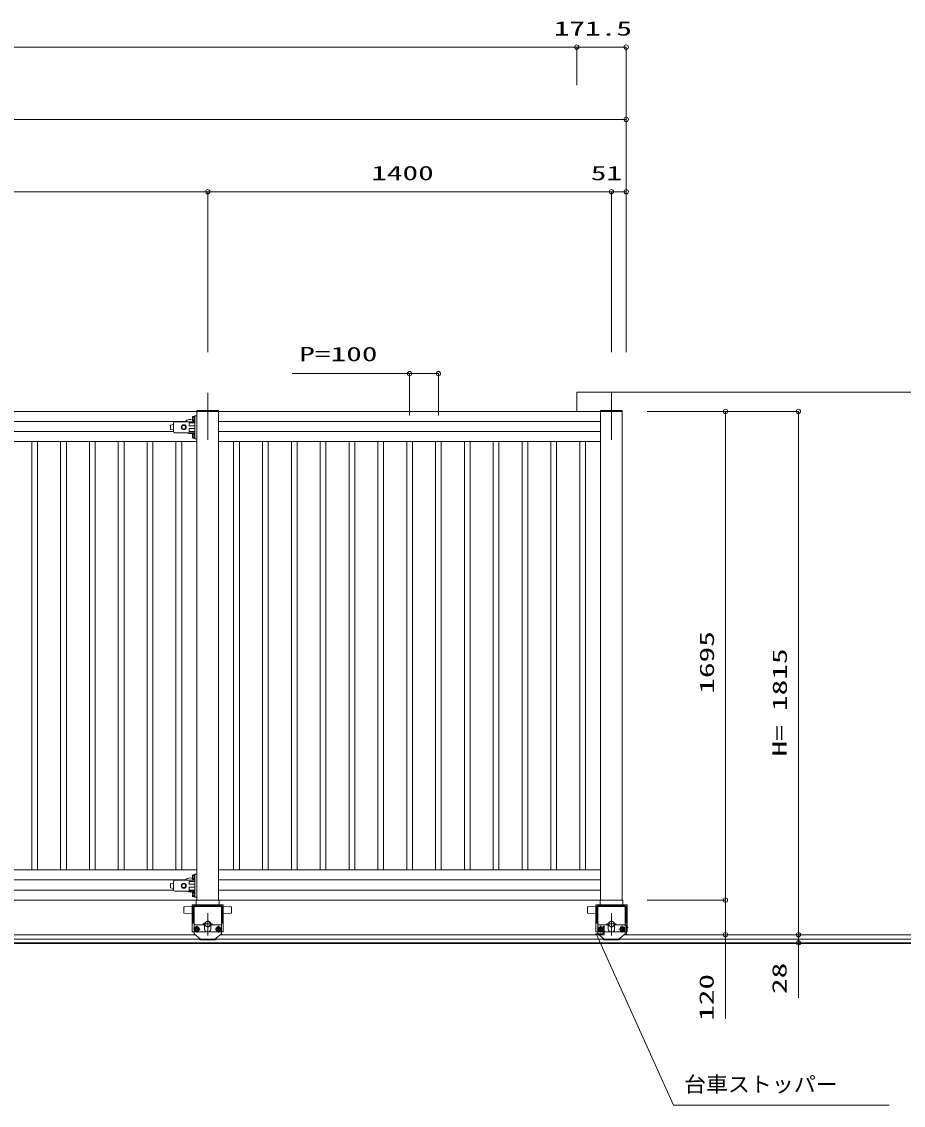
# Model space of a CAD drawing. Units: millimetres, scale not verified. Extents: x -41262 to 41888, y -7064 to 7244.
# Drawn here: x 33726 to 36783, y -831 to 2926 of the extents above; entities that cross this region are included whole.
import ezdxf
from ezdxf.enums import TextEntityAlignment as Align

# ---------------------------------------------------------------- set-up
doc = ezdxf.new("R2010")
doc.units = ezdxf.units.MM
doc.header["$LTSCALE"] = 29
doc.linetypes.add('CHAIN2', pattern=[12, 9, -1, 1, -1])
doc.linetypes.add('DASHED1', pattern=[1.8, 1.2, -0.6])
doc.layers.add('0-0_0', color=7, linetype='Continuous', lineweight=9)
doc.layers.add('0-1_USER1', color=7, linetype='Continuous', lineweight=9)
doc.styles.add('ＭＳ ゴシック', font='')
doc.styles.get('ＭＳ ゴシック').set_extended_font_data('MS Gothic')

msp = doc.modelspace()

# ---------------------------------------------------------------- linework, layer by layer
at = {"layer": '0-0_0'}
for p, q in [((35770.86, 2336.69), (35821.88, 2336.69)), ((35650.36, 1641.04), (35650.36, 1575.04)), ((35650.36, 1641.04), (38259.65, 1641.04)), ((34318.64, 1544.24), (34318.64, 1555.79)), ((34319.71, 1557.71), (34323.97, 1557.71)), ((34319.71, 1553.86), (34323.97, 1553.86)), ((34319.71, 1546.17), (34323.97, 1546.17)), ((34319.71, 1542.32), (34323.97, 1542.32)), ((34323.97, 1558.15), (34323.97, 1557.71)), ((34325.17, 1558.15), (34323.97, 1558.15)), ((34323.97, 1542.32), (34323.97, 1557.71)), ((34323.97, 1554.01), (34326.36, 1554.01)), ((34323.97, 1546.01), (34326.36, 1546.01)), ((34323.97, 1541.88), (34323.97, 1542.32)), ((34323.97, 1541.88), (34325.17, 1541.88)), ((34325.17, 1541.35), (34325.17, 1558.68)), ((34326.36, 1541.35), (34325.17, 1541.35)), ((34326.36, 1560.01), (34333.36, 1560.01)), ((34326.36, 1480.01), (34326.36, 1560.01)), ((34252.49, 1505.01), (32808.36, 1505.01)), ((34252.39, 1528.95), (34242.39, 1527.58)), ((34242.39, 1527.46), (34242.39, 1527.61)), ((34242.39, 1512.33), (34242.39, 1527.46)), ((34242.39, 1525.96), (34242.39, 1524.46)), ((34252.46, 1510.96), (34242.39, 1512.33)), ((34252.39, 1506.01), (34252.39, 1534.01)), ((34252.39, 1528.95), (34252.39, 1511.08)), ((34326.36, 1539.01), (34257.39, 1539.01)), ((34281.39, 1523.77), (34287.89, 1527.52)), ((34287.89, 1527.52), (34294.39, 1523.77)), ((34294.39, 1516.26), (34287.89, 1512.51)), ((34294.39, 1523.77), (34294.39, 1516.26)), ((34326.36, 1535.01), (34306.36, 1535.01)), ((34306.36, 1525.01), (34306.36, 1535.01)), ((34326.36, 1525.01), (34306.36, 1525.01)), ((34326.36, 1515.01), (34306.36, 1515.01)), ((34326.36, 1501.01), (34257.39, 1501.01)), ((34318.64, 1484.24), (34318.64, 1495.79)), ((34319.71, 1497.71), (34323.97, 1497.71)), ((34319.71, 1493.86), (34323.97, 1493.86)), ((34319.71, 1486.17), (34323.97, 1486.17)), ((34319.71, 1482.32), (34323.97, 1482.32)), ((34323.97, 1498.15), (34323.97, 1497.71)), ((34325.17, 1498.15), (34323.97, 1498.15)), ((34323.97, 1482.32), (34323.97, 1497.71)), ((34323.97, 1494.01), (34326.36, 1494.01)), ((34323.97, 1486.01), (34326.36, 1486.01)), ((34323.97, 1481.88), (34323.97, 1482.32)), ((34323.97, 1481.88), (34325.17, 1481.88)), ((34325.17, 1481.35), (34325.17, 1498.68)), ((34326.36, 1481.35), (34325.17, 1481.35)), ((34326.36, 1480.01), (34333.36, 1480.01)), ((34318.64, -45.73), (34318.64, -34.19)), ((34319.71, -32.26), (34323.97, -32.26)), ((34319.71, -36.11), (34323.97, -36.11)), ((34323.97, -31.83), (34323.97, -32.26)), ((34325.17, -31.83), (34323.97, -31.83)), ((34323.97, -47.66), (34323.97, -32.26)), ((34323.97, -35.96), (34326.36, -35.96)), ((34325.17, -48.63), (34325.17, -31.29)), ((34326.36, -29.96), (34333.36, -29.96)), ((34326.36, -109.96), (34326.36, -29.96)), ((34252.39, -61.03), (34242.39, -62.39)), ((34242.39, -62.52), (34242.39, -62.37)), ((34242.39, -77.64), (34242.39, -62.52)), ((34242.39, -64.02), (34242.39, -65.52)), ((34252.39, -83.96), (34252.39, -55.96)), ((34252.39, -61.03), (34252.39, -78.89)), ((34326.36, -50.96), (34257.39, -50.96)), ((34281.39, -66.21), (34287.89, -62.46)), ((34287.89, -62.46), (34294.39, -66.21)), ((34294.39, -73.71), (34287.89, -77.47)), ((34294.39, -66.21), (34294.39, -73.71)), ((34326.36, -54.96), (34306.36, -54.96)), ((34306.36, -64.96), (34306.36, -54.96)), ((34326.36, -64.96), (34306.36, -64.96)), ((34326.36, -74.96), (34306.36, -74.96)), ((34319.71, -43.81), (34323.97, -43.81)), ((34319.71, -47.66), (34323.97, -47.66)), ((34323.97, -43.96), (34326.36, -43.96)), ((34323.97, -48.09), (34323.97, -47.66)), ((34323.97, -48.09), (34325.17, -48.09)), ((34326.36, -48.63), (34325.17, -48.63)), ((34252.49, -84.96), (32808.36, -84.96)), ((34252.46, -79.02), (34242.39, -77.64)), ((34326.36, -88.96), (34257.39, -88.96)), ((34318.64, -105.73), (34318.64, -94.19)), ((34319.71, -92.26), (34323.97, -92.26)), ((34319.71, -96.11), (34323.97, -96.11)), ((34319.71, -103.81), (34323.97, -103.81)), ((34319.71, -107.66), (34323.97, -107.66)), ((34323.97, -91.83), (34323.97, -92.26)), ((34325.17, -91.83), (34323.97, -91.83)), ((34323.97, -107.66), (34323.97, -92.26)), ((34323.97, -95.96), (34326.36, -95.96)), ((34323.97, -103.96), (34326.36, -103.96)), ((34323.97, -108.09), (34323.97, -107.66)), ((34323.97, -108.09), (34325.17, -108.09)), ((34325.17, -108.63), (34325.17, -91.29)), ((34326.36, -108.63), (34325.17, -108.63)), ((34326.36, -109.96), (34333.36, -109.96)), ((34323.36, -236.96), (34323.36, -206.96)), ((34359.86, -204.96), (34325.36, -204.96)), ((34326.86, -224.51), (34326.86, -217.01)), ((34333.36, -228.26), (34326.86, -224.51)), ((34328.86, -223.76), (34328.86, -217.76)), ((34339.86, -224.51), (34333.36, -228.26)), ((34337.86, -223.76), (34337.86, -217.76)), ((34339.86, -217.01), (34339.86, -224.51)), ((34359.86, -204.96), (34359.86, -219.96)), ((34381.86, -204.96), (34416.36, -204.96)), ((34381.86, -204.96), (34381.86, -219.96)), ((34408.36, -213.25), (34401.86, -217.01)), ((34401.86, -217.01), (34401.86, -224.51)), ((34401.86, -224.51), (34408.36, -228.26)), ((34403.86, -223.76), (34403.86, -217.76)), ((34414.86, -217.01), (34408.36, -213.25)), ((34412.86, -223.76), (34412.86, -217.76)), ((34418.36, -236.96), (34418.36, -206.96)), ((35723.36, -236.96), (35723.36, -206.96)), ((35759.86, -204.96), (35725.36, -204.96)), ((35726.86, -224.51), (35726.86, -217.01)), ((35733.36, -228.26), (35726.86, -224.51)), ((35728.86, -223.76), (35728.86, -217.76)), ((35739.86, -224.51), (35733.36, -228.26)), ((35737.86, -223.76), (35737.86, -217.76)), ((35739.86, -217.01), (35739.86, -224.51)), ((35759.86, -204.96), (35759.86, -219.96)), ((35781.86, -204.96), (35816.36, -204.96)), ((35781.86, -204.96), (35781.86, -219.96)), ((35808.36, -213.25), (35801.86, -217.01)), ((35801.86, -217.01), (35801.86, -224.51)), ((35801.86, -224.51), (35808.36, -228.26)), ((35803.86, -223.76), (35803.86, -217.76)), ((35814.86, -217.01), (35808.36, -213.25)), ((35812.86, -223.76), (35812.86, -217.76)), ((35818.36, -236.96), (35818.36, -206.96)), ((34323.36, -236.96), (34345.86, -254.96)), ((34342.86, -254.96), (34342.86, -257.96)), ((34342.86, -254.96), (34398.86, -254.96)), ((34342.86, -257.96), (34398.86, -257.96)), ((34418.36, -236.96), (34395.86, -254.96)), ((34398.86, -254.96), (34398.86, -257.96)), ((35985.85, -831.38), (35719.19, -238.61)), ((35723.36, -236.96), (35745.86, -254.96)), ((35742.86, -254.96), (35742.86, -257.96)), ((35742.86, -254.96), (35798.86, -254.96)), ((35742.86, -257.96), (35798.86, -257.96)), ((35818.36, -236.96), (35795.86, -254.96)), ((35798.86, -254.96), (35798.86, -257.96))]:
    msp.add_line(p, q, dxfattribs=at)
at = {"layer": '0-0_0', "linetype": 'CHAIN2'}
for p, q in [((34321.62, -220.76), (34345.1, -220.76)), ((34333.36, -209.02), (34333.36, -232.5)), ((34420.1, -220.76), (34396.62, -220.76)), ((34408.37, -209.02), (34408.37, -232.5)), ((35721.62, -220.76), (35745.1, -220.76)), ((35733.36, -209.02), (35733.36, -232.5)), ((35820.1, -220.76), (35796.62, -220.76)), ((35808.37, -209.02), (35808.37, -232.5))]:
    msp.add_line(p, q, dxfattribs=at)
at = {"layer": '0-0_0', "linetype": 'DASHED1'}
for p, q in [((35742.44, -212.96), (35742.44, -232.96)), ((34345.86, -254.96), (34345.86, -257.96)), ((34395.86, -254.96), (34395.86, -257.96)), ((35718.44, -236.96), (35738.44, -236.96)), ((35745.86, -254.96), (35745.86, -257.96)), ((35795.86, -254.96), (35795.86, -257.96))]:
    msp.add_line(p, q, dxfattribs=at)
at = {"layer": '0-0_0'}
for points in [[(34325.17, 1558.68), (34326.36, 1558.68), (34326.36, 1541.35)], [(34287.89, 1512.51), (34281.39, 1516.26), (34281.39, 1523.77)], [(34326.36, 1505.08), (34306.36, 1505.08), (34306.36, 1515.01)], [(34325.17, 1498.68), (34326.36, 1498.68), (34326.36, 1481.35)], [(34325.17, -31.29), (34326.36, -31.29), (34326.36, -48.63)], [(34287.89, -77.47), (34281.39, -73.71), (34281.39, -66.21)], [(34326.36, -84.9), (34306.36, -84.9), (34306.36, -74.96)], [(34325.17, -91.29), (34326.36, -91.29), (34326.36, -108.63)], [(34326.86, -217.01), (34333.36, -213.25), (34339.86, -217.01)], [(34408.36, -228.26), (34414.86, -224.51), (34414.86, -217.01)], [(35726.86, -217.01), (35733.36, -213.25), (35739.86, -217.01)], [(35808.36, -228.26), (35814.86, -224.51), (35814.86, -217.01)]]:
    msp.add_lwpolyline(points, dxfattribs=at)
at = {"layer": '0-0_0', "linetype": 'DASHED1'}
msp.add_lwpolyline([(35715.44, -239.96), (35745.44, -239.96), (35745.44, -209.96)], dxfattribs=at)
at = {"layer": '0-0_0'}
for centre, radius in [((34287.89, 1520.01), 8.5), ((34287.89, 1520.01), 6.25), ((34287.89, -69.96), 8.5), ((34287.89, -69.96), 6.25), ((34333.36, -220.76), 8.5), ((34333.36, -220.76), 6.25), ((34408.36, -220.76), 8.5), ((34408.36, -220.76), 6.25), ((35733.36, -220.76), 8.5), ((35733.36, -220.76), 6.25), ((35808.36, -220.76), 8.5), ((35808.36, -220.76), 6.25)]:
    msp.add_circle(centre, radius, dxfattribs=at)
at = {"layer": '0-0_0', "linetype": 'DASHED1'}
for centre in [(34333.36, -220.76), (34408.36, -220.76), (35733.36, -220.76), (35808.36, -220.76)]:
    msp.add_circle(centre, 4, dxfattribs=at)
at = {"layer": '0-0_0'}
for centre, radius, start, end in [((35770.86, 2336.69), 7.5, 0, 180), ((35770.86, 2336.69), 7.5, 180, 0), ((35821.88, 2336.69), 7.5, 0, 180), ((35821.88, 2336.69), 7.5, 180, 0), ((34309.86, 1522.54), 24.5, 69.00561, 134.50749), ((34320.91, 1555.79), 2.27, 122.00463, 237.99537), ((34326.12, 1550.01), 7.48, 149.0209, 210.9791), ((34320.91, 1544.24), 2.27, 122.00463, 237.99537), ((34257.39, 1534.01), 5, 90, 180), ((34257.39, 1506.01), 5, 180, 270), ((34309.86, 1522.54), 24.5, 241.4833, 298.5167), ((34320.91, 1495.79), 2.27, 122.00463, 237.99537), ((34326.12, 1490.01), 7.48, 149.0209, 210.9791), ((34320.91, 1484.24), 2.27, 122.00463, 237.99537), ((34320.91, -34.19), 2.27, 122.00463, 237.99537), ((34326.12, -39.96), 7.48, 149.0209, 210.9791), ((34257.39, -55.96), 5, 90, 180), ((34309.86, -67.43), 24.5, 69.00561, 134.50749), ((34320.91, -45.73), 2.27, 122.00463, 237.99537), ((34257.39, -83.96), 5, 180, 270), ((34309.86, -67.43), 24.5, 241.4833, 298.5167), ((34320.91, -94.19), 2.27, 122.00463, 237.99537), ((34326.12, -99.96), 7.48, 149.0209, 210.9791), ((34320.91, -105.73), 2.27, 122.00463, 237.99537), ((34325.36, -206.96), 2, 90, 180), ((34333.36, -217.76), 4.5, 0, 180), ((34333.36, -223.76), 4.5, 180, 0), ((34370.86, -219.96), 11, 180, 0), ((34408.36, -217.76), 4.5, 0, 180), ((34408.36, -223.76), 4.5, 180, 0), ((34416.36, -206.96), 2, 0, 90), ((35725.36, -206.96), 2, 90, 180), ((35733.36, -217.76), 4.5, 0, 180), ((35733.36, -223.76), 4.5, 180, 0), ((35770.86, -219.96), 11, 180, 0), ((35808.36, -217.76), 4.5, 0, 180), ((35808.36, -223.76), 4.5, 180, 0), ((35816.36, -206.96), 2, 0, 90)]:
    msp.add_arc(centre, radius, start, end, dxfattribs=at)
at = {"layer": '0-0_0', "linetype": 'DASHED1'}
for centre, radius, start, end in [((35745.44, -212.96), 3, 90, 180), ((35718.44, -239.96), 3, 90, 180), ((35738.44, -232.96), 4, 270, 0)]:
    msp.add_arc(centre, radius, start, end, dxfattribs=at)
at = {"layer": '0-1_USER1'}
for p, q in [((35650.36, 2838.12), (27850.36, 2838.12)), ((35650.36, 2838.12), (35650.36, 2706.64)), ((35821.88, 2838.12), (35650.36, 2838.12)), ((35821.88, 2838.12), (35821.88, 1780.06)), ((35821.88, 2587.4), (27850.36, 2587.4)), ((35821.88, 2587.4), (35821.88, 1780.06)), ((34370.86, 2336.69), (32770.86, 2336.69)), ((34370.86, 2336.69), (34370.86, 1780.06)), ((35770.86, 2336.69), (34370.86, 2336.69)), ((35770.86, 2336.69), (35770.86, 1780.06)), ((35821.88, 2336.69), (35821.88, 1780.06)), ((35170.86, 1706), (34663.22, 1706)), ((35070.86, 1706), (35070.86, 1560.87)), ((35170.86, 1706), (35170.86, 1560.87)), ((32808.55, 1575.04), (35808.36, 1575.04)), ((34333.36, 1577.58), (34333.36, 1575.04)), ((34408.36, 1575.04), (34408.36, -119.93)), ((35733.36, 1577.58), (35733.36, 1575.04)), ((35733.36, 1575.04), (35733.36, -119.93)), ((35808.36, 1577.58), (35808.36, 1575.04)), ((35808.36, 1575.04), (35808.36, -119.93)), ((36418.98, 1575.04), (35894.73, 1575.04)), ((36166.26, -119.93), (36166.26, 1575.04)), ((36418.98, 1575.04), (36418.98, -239.94)), ((34292.69, 1540.01), (32808.36, 1540.01)), ((35733.36, 1540.01), (34408.36, 1540.01)), ((35733.36, 1505.01), (34408.36, 1505.01)), ((32808.36, 1470.04), (34333.36, 1470.04)), ((33760.86, 1470.04), (33760.86, -14.93)), ((33780.86, 1470.04), (33780.86, -14.93)), ((33860.86, 1470.04), (33860.86, -14.93)), ((33880.86, 1470.04), (33880.86, -14.93)), ((33960.86, 1470.04), (33960.86, -14.93)), ((33980.86, 1470.04), (33980.86, -14.93)), ((34060.86, 1470.04), (34060.86, -14.93)), ((34080.86, 1470.04), (34080.86, -14.93)), ((34160.86, 1470.04), (34160.86, -14.93)), ((34180.86, 1470.04), (34180.86, -14.93)), ((34260.86, 1470.04), (34260.86, -14.93)), ((34280.86, 1470.04), (34280.86, -14.93)), ((34408.36, 1470.04), (35733.36, 1470.04)), ((34460.86, 1470.04), (34460.86, -14.93)), ((34480.86, 1470.04), (34480.86, -14.93)), ((34560.86, 1470.04), (34560.86, -14.93)), ((34580.86, 1470.04), (34580.86, -14.93)), ((34660.86, 1470.04), (34660.86, -14.93)), ((34680.86, 1470.04), (34680.86, -14.93)), ((34760.86, 1470.04), (34760.86, -14.93)), ((34780.86, 1470.04), (34780.86, -14.93)), ((34860.86, 1470.04), (34860.86, -14.93)), ((34880.86, 1470.04), (34880.86, -14.93)), ((34960.86, 1470.04), (34960.86, -14.93)), ((34980.86, 1470.04), (34980.86, -14.93)), ((35060.86, 1470.04), (35060.86, -14.93)), ((35080.86, 1470.04), (35080.86, -14.93)), ((35160.86, 1470.04), (35160.86, -14.93)), ((35180.86, 1470.04), (35180.86, -14.93)), ((35260.86, 1470.04), (35260.86, -14.93)), ((35280.86, 1470.04), (35280.86, -14.93)), ((35360.86, 1470.04), (35360.86, -14.93)), ((35380.86, 1470.04), (35380.86, -14.93)), ((35460.86, 1470.04), (35460.86, -14.93)), ((35480.86, 1470.04), (35480.86, -14.93)), ((35560.86, 1470.04), (35560.86, -14.93)), ((35580.86, 1470.04), (35580.86, -14.93)), ((35660.86, 1470.04), (35660.86, -14.93)), ((35680.86, 1470.04), (35680.86, -14.93)), ((32808.36, -14.93), (34333.36, -14.93)), ((34408.36, -14.93), (35733.36, -14.93)), ((34292.69, -49.96), (32808.36, -49.96)), ((35733.36, -49.96), (34408.36, -49.96)), ((35733.36, -84.96), (34408.36, -84.96)), ((28008.36, -119.93), (35733.36, -119.93)), ((34287.86, -144.86), (34287.86, -164)), ((34319.84, -142.46), (34319.84, -199.44)), ((34418.88, -139.46), (34322.84, -139.46)), ((34322.84, -142.46), (34418.88, -142.46)), ((34322.84, -142.46), (34322.84, -199.44)), ((34323.36, -142.46), (34323.36, -206.96)), ((34331.36, -120.93), (34331.36, -139.46)), ((34332.36, -119.93), (34409.36, -119.93)), ((34333.36, -119.93), (34408.36, -119.93)), ((34410.36, -120.93), (34410.36, -139.46)), ((34418.36, -142.46), (34418.36, -206.96)), ((34418.88, -142.46), (34418.88, -199.44)), ((34421.88, -142.46), (34421.88, -199.44)), ((34421.88, -146.68), (34421.88, -158.23)), ((34424.88, -136.46), (34424.88, -229.96)), ((34453.86, -144.86), (34453.86, -164)), ((35687.86, -144.86), (35687.86, -164)), ((35719.84, -142.46), (35719.84, -199.44)), ((35818.88, -139.46), (35722.84, -139.46)), ((35722.84, -142.46), (35818.88, -142.46)), ((35722.84, -142.46), (35722.84, -199.44)), ((35723.36, -142.46), (35723.36, -206.96)), ((35731.36, -120.93), (35731.36, -139.46)), ((35732.36, -119.93), (35809.36, -119.93)), ((35733.36, -119.93), (35808.36, -119.93)), ((35810.36, -120.93), (35810.36, -139.46)), ((35818.36, -142.46), (35818.36, -206.96)), ((35818.88, -142.46), (35818.88, -199.44)), ((35821.88, -142.46), (35821.88, -199.44)), ((35821.88, -146.68), (35821.88, -158.23)), ((35824.88, -136.46), (35824.88, -229.96)), ((36166.26, -119.93), (35894.73, -119.93)), ((36166.26, -239.94), (36166.26, -119.93)), ((34289.29, -165.5), (34317.86, -166.93)), ((34421.88, -183.68), (34421.88, -195.21)), ((34452.43, -165.5), (34423.86, -166.93)), ((35689.29, -165.5), (35717.86, -166.93)), ((35821.88, -183.68), (35821.88, -195.21)), ((34319.84, -199.44), (34322.84, -199.44)), ((34361.33, -196.96), (34370.86, -191.46)), ((34361.33, -207.96), (34361.33, -196.96)), ((34370.86, -213.46), (34361.33, -207.96)), ((34370.86, -191.46), (34380.38, -196.96)), ((34380.38, -207.96), (34370.86, -213.46)), ((34380.38, -196.96), (34380.38, -207.96)), ((34421.88, -199.44), (34418.88, -199.44)), ((35719.84, -199.44), (35722.84, -199.44)), ((35761.33, -196.96), (35770.86, -191.46)), ((35761.33, -207.96), (35761.33, -196.96)), ((35770.86, -213.46), (35761.33, -207.96)), ((35770.86, -191.46), (35780.38, -196.96)), ((35780.38, -207.96), (35770.86, -213.46)), ((35780.38, -196.96), (35780.38, -207.96)), ((35823.36, -204.96), (35818.36, -204.96)), ((35821.88, -199.44), (35818.88, -199.44)), ((35823.36, -204.96), (35824.99, -204.96)), ((35824.99, -222.96), (35823.36, -222.96)), ((35824.99, -222.96), (35824.99, -204.96)), ((35824.99, -210.96), (35825.36, -210.96)), ((35824.99, -216.96), (35825.36, -216.96)), ((35827.49, -213.21), (35827.49, -214.83)), ((38295.43, -254.96), (27895.36, -254.96)), ((32814.61, -239.96), (34327.11, -239.96)), ((34384.86, -229.96), (34356.86, -229.96)), ((34414.61, -239.96), (35727.11, -239.96)), ((35784.86, -229.96), (35756.86, -229.96)), ((38579.9, -239.96), (35814.61, -239.96)), ((35818.36, -239.96), (35818.36, -236.96)), ((36166.26, -239.94), (36166.26, -531.99)), ((36418.98, -239.94), (36418.98, -458.76)), ((27895.36, -268.26), (38295.43, -268.26)), ((27895.36, -270.26), (38291.98, -270.26)), ((35985.85, -831.38), (36734.36, -831.38))]:
    msp.add_line(p, q, dxfattribs=at)
at = {"layer": '0-1_USER1', "linetype": 'CHAIN2'}
for p, q in [((34370.86, 1476.05), (34370.86, 1638.69)), ((35770.86, 1638.69), (35770.86, 1476.05)), ((34370.86, -242.96), (34370.86, -164.94)), ((35770.86, -242.96), (35770.86, -164.94)), ((34354.05, -202.46), (34387.38, -202.46)), ((35754.05, -202.46), (35787.38, -202.46))]:
    msp.add_line(p, q, dxfattribs=at)
at = {"layer": '0-1_USER1'}
for points in [[(34333.36, 1577.58), (34408.36, 1577.58), (34408.36, 1575.04)], [(34408.55, 1575.04), (34333.36, 1575.04), (34333.36, -119.93)], [(35733.36, 1577.58), (35808.36, 1577.58), (35808.36, 1575.04)], [(34317.86, -166.93), (34317.86, -141.93), (34289.29, -143.36)], [(34424.88, -136.46), (34316.84, -136.46), (34316.84, -229.96), (34424.88, -229.96)], [(34423.86, -166.93), (34423.86, -141.93), (34452.43, -143.36)], [(35717.86, -166.93), (35717.86, -141.93), (35689.29, -143.36)], [(35824.88, -136.46), (35716.84, -136.46), (35716.84, -229.96), (35824.88, -229.96)], [(35823.36, -204.96), (35823.36, -239.96), (35818.36, -239.96)]]:
    msp.add_lwpolyline(points, dxfattribs=at)
for centre in [(34370.86, -202.46), (35770.86, -202.46)]:
    msp.add_circle(centre, 9.53, dxfattribs=at)
for centre, radius, start, end in [((35650.36, 2838.12), 7.5, 0, 180), ((35650.36, 2838.12), 7.5, 180, 0), ((35821.88, 2838.12), 7.5, 0, 180), ((35821.88, 2838.12), 7.5, 180, 0), ((35821.88, 2587.4), 7.5, 0, 180), ((35821.88, 2587.4), 7.5, 180, 0), ((34370.86, 2336.69), 7.5, 0, 180), ((34370.86, 2336.69), 7.5, 180, 0), ((35770.86, 2336.69), 7.5, 0, 180), ((35770.86, 2336.69), 7.5, 180, 0), ((35821.88, 2336.69), 7.5, 0, 180), ((35821.88, 2336.69), 7.5, 180, 0), ((35070.86, 1706), 7.5, 0, 180), ((35070.86, 1706), 7.5, 180, 0), ((35170.86, 1706), 7.5, 0, 180), ((35170.86, 1706), 7.5, 180, 0), ((36166.26, 1575.04), 7.5, 0, 180), ((36418.98, 1575.04), 7.5, 0, 180), ((36166.26, 1575.04), 7.5, 180, 0), ((36418.98, 1575.04), 7.5, 180, 0), ((36166.26, -119.93), 7.5, 0, 180), ((34289.36, -144.86), 1.5, 92.86241, 180), ((34322.84, -142.46), 3, 90, 180), ((34332.36, -120.93), 1, 90, 180), ((34409.36, -120.93), 1, 0, 90), ((34418.88, -142.46), 3, 0, 90), ((34452.36, -144.86), 1.5, 0, 87.13759), ((35689.36, -144.86), 1.5, 92.86241, 180), ((35722.84, -142.46), 3, 90, 180), ((35732.36, -120.93), 1, 90, 180), ((35809.36, -120.93), 1, 0, 90), ((35818.88, -142.46), 3, 0, 90), ((36166.26, -119.93), 7.5, 180, 0), ((34289.36, -164), 1.5, 180, 267.13759), ((34452.36, -164), 1.5, 272.86241, 0), ((35689.36, -164), 1.5, 180, 267.13759), ((35825.36, -213.21), 2.12, 0, 90), ((35825.36, -214.83), 2.12, 270, 0), ((36166.26, -239.94), 7.5, 0, 180), ((36166.26, -239.94), 7.5, 180, 0), ((36418.98, -239.94), 7.5, 0, 180), ((36418.98, -239.94), 7.5, 180, 0), ((36418.98, -268.26), 7.5, 0, 180), ((36418.98, -268.26), 7.5, 180, 0)]:
    msp.add_arc(centre, radius, start, end, dxfattribs=at)

# ---------------------------------------------------------------- texts
at = {"layer": '0-0_0', "style": 'ＭＳ ゴシック', "width": 1.6}
msp.add_text('51', height=49.82, dxfattribs=at).set_placement((35699.23, 2361.51), align=Align.BOTTOM_LEFT)
at = {"layer": '0-1_USER1', "style": 'ＭＳ ゴシック'}
for s, height, width, p in [('171.5', 49.82, 1.6, (35570.95, 2862.95)), ('1400', 49.82, 1.6, (34937.84, 2361.51)), ('P=100', 49.82, 1.6, (34688.43, 1733.99)), ('台車ストッパー', 53.14, 1.05, (36022.65, -800.97))]:
    msp.add_text(s, height=height, dxfattribs=dict(at, width=width)).set_placement(p, align=Align.BOTTOM_LEFT)
at = {"layer": '0-1_USER1', "style": 'ＭＳ ゴシック', "width": 1.6}
for s, p in [('1695', (36141.43, 595.91)), ('1815', (36394.15, 535.91)), ('H=', (36392.97, 378.05)), ('28', (36392.97, -445.42)), ('120', (36140.26, -538.43))]:
    msp.add_text(s, height=49.82, rotation=90, dxfattribs=at).set_placement(p, align=Align.BOTTOM_LEFT)

doc.saveas('drawing.dxf')
